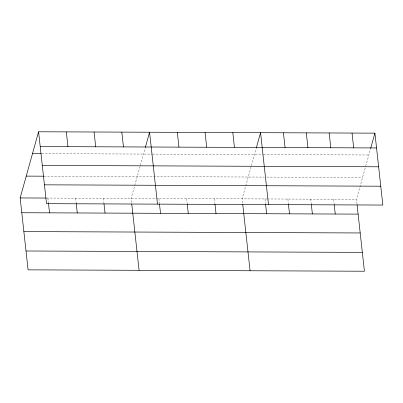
<?xml version="1.0" encoding="UTF-8"?>
<svg xmlns="http://www.w3.org/2000/svg" width="403" height="403" viewBox="0 0 403 403"><rect width="100%" height="100%" fill="white"/><g stroke="black" fill="none" stroke-linecap="round" stroke-linejoin="round"><path stroke-width="0.3" stroke-dasharray="2.02 1.51" d="M140.022 166.499L131.141 198.402L131.685 203.334M140.355 165.316L145.347 147.392M251.014 166.958L242.132 198.86L242.677 203.787M251.346 165.774L256.333 147.851M357.028 204.256L356.484 199.329L365.37 167.426M365.697 166.243L370.689 148.319M41.746 153.649L152.117 154.102M152.737 154.102L263.129 154.556M263.748 154.561L368.831 154.989M44.113 176.182L264.282 177.088M266.756 177.098L362.564 177.491M46.662 198.054L266.857 198.961M267.476 198.961L356.484 199.329M333.613 199.233L334.158 204.165M310.743 199.142L311.287 204.069M287.873 199.047L288.417 203.978M265.003 198.951L265.547 203.883M214.386 198.744L214.93 203.676M186.634 198.629L187.178 203.56M158.888 198.518L159.432 203.444M103.395 198.291L103.939 203.218M75.643 198.175L76.187 203.107M47.897 198.059L48.441 202.991"/><path stroke-width="0.6" d="M357.098 204.875L364.423 271.224L28.089 269.849L20.15 197.949L38.577 131.776L374.911 133.151L382.85 205.051L46.516 203.671L38.577 131.776M145.347 147.392L149.568 132.229L157.508 204.13M256.333 147.851L260.56 132.683L268.494 204.583M370.689 148.319L374.911 133.151M40.209 146.561L376.543 147.941M32.497 153.614L41.131 153.649M42.29 165.411L378.624 166.792M26.23 176.111L43.494 176.182M44.436 184.826L380.77 186.206M20.15 197.949L46.048 198.054M21.782 212.739L358.116 214.119M23.863 231.584L360.196 232.964M26.009 250.998L362.342 252.379M352.041 133.061L353.673 147.851M329.17 132.965L330.803 147.755M334.228 204.779L335.246 214.023M306.3 132.874L307.932 147.659M311.358 204.684L312.375 213.928M283.43 132.778L285.062 147.569M288.488 204.593L289.505 213.837M265.612 204.497L266.635 213.741M242.742 204.407L250.067 270.756M232.813 132.572L234.445 147.362M214.995 204.291L216.018 213.535M205.062 132.456L206.694 147.246M187.249 204.175L188.266 213.419M177.315 132.345L178.947 147.13M159.502 204.064L160.52 213.308M131.751 203.948L139.08 270.302M121.822 132.113L123.454 146.904M104.004 203.837L105.027 213.081M94.07 132.003L95.707 146.793M76.258 203.722L77.28 212.965M66.324 131.887L67.956 146.677M48.511 203.606L49.529 212.849"/></g></svg>
